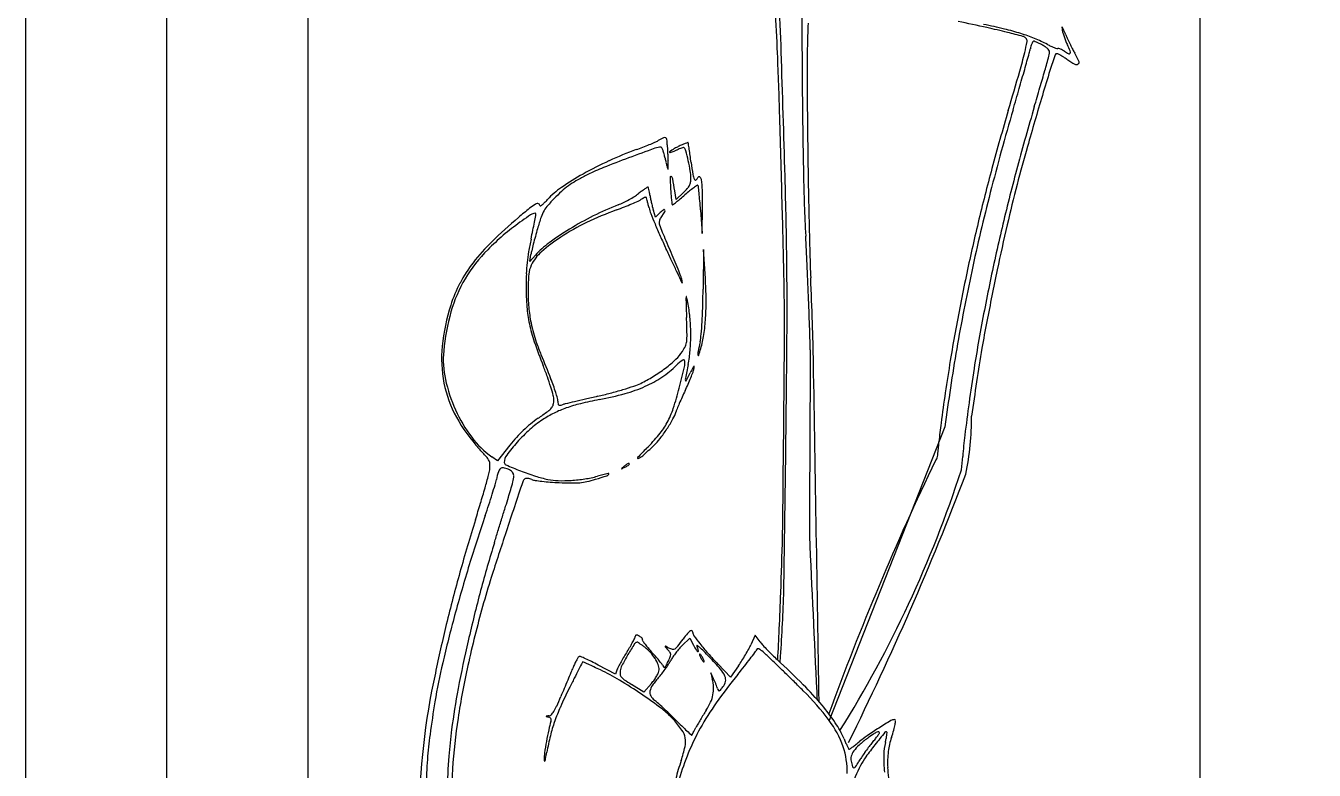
# Model space of a CAD drawing. Header units: millimetres. Extents: x 56222 to 3066687, y -650199 to -121287.
# Drawn here: x 140514.61 to 140523.73, y -185751.38 to -185746.11 of the extents above; entities that cross this region are included whole.
import ezdxf

# ---------------------------------------------------------------- set-up
doc = ezdxf.new("R2010")
doc.units = ezdxf.units.MM
doc.header["$MEASUREMENT"] = 0
doc.layers.add('$TD_AUDIT_GENERATED_(A0BDF17)', color=32, linetype='Continuous', lineweight=30)
doc.layers.add('FURNITURE', color=32, linetype='Continuous', lineweight=9)

msp = doc.modelspace()

# ---------------------------------------------------------------- linework, layer by layer
at = {"layer": '$TD_AUDIT_GENERATED_(A0BDF17)', "linetype": 'Continuous', "lineweight": 25, "ltscale": 2}
for p, q in [((140522.9246, -185738.3706), (140522.9246, -185769.2909)), ((140519.2139, -185747.3412), (140519.2046, -185747.279)), ((140519.2666, -185747.2914), (140519.2139, -185747.3412)), ((140519.3877, -185747.4151), (140519.3997, -185747.5826)), ((140519.3997, -185747.5826), (140519.4015, -185747.3927)), ((140519.069, -185747.4652), (140519.0539, -185747.4184)), ((140519.1027, -185747.4336), (140519.069, -185747.4652)), ((140518.178, -185747.7796), (140518.1861, -185747.7303)), ((140518.2176, -185747.7356), (140518.178, -185747.7796)), ((140519.408, -185747.6952), (140519.4056, -185747.9765)), ((140519.4216, -185747.8991), (140519.408, -185747.6952)), ((140521.1188, -185748.95), (140520.2982, -185751.0275)), ((140518.0373, -185749.0789), (140517.9483, -185749.1907)), ((140517.9483, -185749.1907), (140517.9098, -185749.1632)), ((140519.7736, -185750.4251), (140519.744, -185750.4919)), ((140519.8099, -185750.4721), (140519.7736, -185750.4251)), ((140519.2582, -185750.4971), (140519.3116, -185750.4452)), ((140519.3116, -185750.4452), (140519.3376, -185750.4958)), ((140519.9517, -185750.6171), (140519.9545, -185750.5757)), ((140518.7846, -185750.7008), (140518.6628, -185750.636)), ((140518.7982, -185750.665), (140518.7846, -185750.7008)), ((140519.4804, -185750.7337), (140519.4606, -185750.6915)), ((140519.4606, -185750.6915), (140519.4709, -185750.7337)), ((140519.5994, -185750.7227), (140519.5113, -185750.6297)), ((140519.6569, -185750.6407), (140519.5994, -185750.7227)), ((140518.9863, -185750.8272), (140518.8993, -185750.7734)), ((140519.0397, -185750.7664), (140518.9863, -185750.8272))]:
    msp.add_line(p, q, dxfattribs=at)
for centre, radius, start, end in [((140503.5904, -185746.8227), 16.3773, 1.83964, 3.19593), ((140609.3255, -185745.797), 89.2206, 180.046119, 180.459794), ((140498.0152, -185747.2196), 21.9367, 2.38835, 3.21294), ((140525.7992, -185746.3628), 5.6559, 177.27137, 179.09357), ((140516.3219, -185769.1511), 23.5837, 77.52514, 78.03278), ((140520.5155, -185750.4143), 4.4011, 76.5303, 78.51153), ((140520.0356, -185752.3647), 6.3914, 76.18412, 77.52505), ((140521.132, -185747.8401), 1.754, 72.59196, 76.53031), ((140521.9485, -185746.1227), 0.0016, 38.56157, 186.16168), ((140522.2036, -185746.0951), 0.2582, 186.16187, 190.81205), ((140521.9085, -185746.1546), 0.0528, 23.71311, 38.5617), ((140518.8566, -185747.4951), 3.386, 22.95968, 23.713), ((140519.5728, -185754.2469), 8.3296, 75.40832, 76.1841), ((140521.2841, -185747.3552), 1.2458, 67.82626, 72.5919), ((140521.6594, -185746.2315), 0.0471, 44.99988, 75.40833), ((140520.4276, -185745.9946), 1.2933, 346.29738, 349.82171), ((140521.6728, -185746.2181), 0.0282, 349.82165, 44.99992), ((140521.8904, -185746.299), 0.1679, 154.62257, 159.37102), ((140521.7494, -185746.2321), 0.0119, 121.71736, 154.62238), ((140521.7476, -185746.2291), 0.0083, 73.26968, 121.71736), ((140521.6822, -185746.4465), 0.2354, 68.96112, 73.26971), ((140521.3572, -185747.1759), 1.0522, 62.41698, 67.8263), ((140521.6768, -185746.4605), 0.2504, 63.91492, 68.96118), ((140522.1765, -185746.1003), 0.2306, 190.812, 196.62948), ((140522.4988, -185746.004), 0.567, 196.62944, 199.60017), ((140522.5222, -185745.9957), 0.5918, 199.60015, 202.54407), ((140523.1105, -185745.6929), 1.2338, 202.95968, 204.70236), ((140522.3043, -185746.0862), 0.3559, 202.54414, 206.85342), ((140523.5936, -185745.4707), 1.7656, 204.70239, 206.03461), ((140482.4843, -185747.8674), 37.4811, 1.70416, 2.38827), ((140188.4525, -185756.944), 331.6777, 1.687364, 1.839541), ((140531.3378, -185746.4504), 11.1953, 179.09354, 180.30522), ((140518.5662, -185745.5407), 3.2092, 343.8755, 346.29742), ((140481.381, -185734.9832), 41.894, 344.15798, 344.32024), ((140521.2748, -185746.1816), 0.4582, 344.32026, 348.39081), ((140521.9852, -185746.3276), 0.267, 164.43719, 168.3909), ((140521.9128, -185746.3074), 0.1918, 159.37105, 164.43724), ((140521.6077, -185746.6018), 0.4076, 60.41221, 63.91501), ((140521.6495, -185746.5281), 0.3229, 55.05381, 60.41228), ((140521.784, -185746.3356), 0.0881, 40.96475, 55.05388), ((140522.1248, -185745.7064), 0.6057, 242.41704, 245.03099), ((140521.8171, -185746.3069), 0.0443, 19.91143, 40.96481), ((140521.683, -185746.2771), 0.1794, 344.16164, 350.6909), ((140521.8319, -185746.3015), 0.0286, 350.69099, 19.91152), ((140527.5385, -185748.2488), 5.9608, 161.09418, 162.20915), ((140522.0368, -185745.8955), 0.3971, 245.031, 248.61742), ((140522.0429, -185745.8798), 0.414, 248.61744, 251.44359), ((140521.9111, -185746.3215), 0.0125, 76.58302, 161.09413), ((140521.9154, -185746.2597), 0.0132, 251.44355, 285.54083), ((140521.9045, -185746.3492), 0.041, 62.50686, 76.58298), ((140521.9222, -185746.2844), 0.0124, 73.50259, 105.54083), ((140521.6852, -185746.7705), 0.5159, 60.30129, 62.50688), ((140521.8909, -185746.3902), 0.1228, 67.56402, 73.50266), ((140521.8811, -185746.4138), 0.1483, 61.6034, 67.56402), ((140521.8585, -185746.4557), 0.1959, 56.76609, 61.60342), ((140522.1163, -185746.0622), 0.2745, 236.76604, 243.91653), ((140521.2939, -185746.5977), 0.7767, 23.43037, 26.85343), ((140521.9991, -185746.3017), 0.00793, 243.91647, 335.0116), ((140521.9885, -185746.2967), 0.0196, 335.01161, 23.43036), ((140523.4766, -185745.5279), 1.6353, 206.03467, 207.38225), ((140522.4875, -185746.0402), 0.5214, 207.38229, 210.54115), ((140521.5205, -185746.6107), 0.6014, 24.56692, 30.54105), ((140474.0534, -185732.7648), 49.6886, 344.0385, 344.16157), ((140521.6651, -185746.8058), 0.5566, 57.87683, 60.30127), ((140521.5965, -185746.915), 0.6855, 55.80302, 57.87685), ((140522.4044, -185745.7261), 0.7519, 235.80313, 240.90436), ((140522.0492, -185746.3644), 0.0215, 240.90437, 307.14102), ((140522.0518, -185746.3678), 0.0171, 307.14099, 24.5669), ((140470.3832, -185731.6111), 53.3653, 343.56355, 343.87547), ((140494.5837, -185738.7296), 28.17, 343.8722, 344.15799), ((140498.9574, -185739.8878), 23.786, 343.73841, 344.03841), ((140528.7435, -185748.6355), 7.2263, 162.20909, 163.67011), ((140577.8913, -185746.0492), 57.7854, 180.459786, 181.099893), ((140583.853, -185746.1706), 63.7112, 180.305219, 180.639826), ((140478.6755, -185734.1296), 44.7299, 343.67005, 343.87219), ((140482.7457, -185735.1589), 40.6733, 343.5376, 343.73837), ((140538.5399, -185751.6461), 17.5058, 163.5376, 164.97342), ((140621.5367, -185775.8227), 103.9203, 163.670115, 163.878442), ((140361.7853, -185751.4582), 158.2334, 1.469414, 1.704098), ((140539.0338, -185751.8138), 18.1656, 163.6701, 165.58648), ((140539.3208, -185751.9482), 18.5096, 163.56349, 164.88036), ((140518.1355, -185744.7925), 2.3357, 291.16724, 292.3748), ((140518.2317, -185745.0262), 2.0829, 292.37477, 293.55414), ((140518.9418, -185746.6552), 0.3059, 293.55409, 298.41457), ((140519.4421, -185747.5799), 0.7455, 115.05999, 118.41454), ((140519.1339, -185746.9208), 0.0179, 65.86257, 115.06011), ((140519.1356, -185746.9171), 0.0138, 6.27729, 65.86264), ((140518.7074, -185746.9642), 0.4446, 1.42416, 6.2773), ((140520.6087, -185746.9169), 1.4573, 181.42425, 182.38773), ((140519.523, -185747.5396), 0.6441, 114.45169, 117.05051), ((140519.385, -185747.2361), 0.3107, 109.96831, 114.45171), ((140519.3859, -185747.2387), 0.3134, 106.53564, 109.96831), ((140519.2975, -185746.9411), 0.003, 13.53678, 106.53544), ((140519.2242, -185746.9587), 0.0784, 8.38349, 13.53695), ((140495.2437, -185750.4928), 24.3179, 8.29347, 8.38354), ((140572.5208, -185746.2972), 52.3783, 180.63978, 180.95445), ((140522.0339, -185755.5359), 9.0568, 110.39382, 111.60321), ((140519.8273, -185749.4497), 2.6193, 109.97106, 114.54563), ((140526.0483, -185766.3339), 20.5769, 109.84147, 110.3938), ((140518.1249, -185744.7652), 2.365, 289.97097, 291.1673), ((140519.1091, -185747.1031), 0.1324, 89.99992, 109.84146), ((140519.1091, -185746.9763), 0.00564, 23.16711, 89.99982), ((140518.8165, -185747.1015), 0.3239, 19.49963, 23.16716), ((140518.8247, -185747.0986), 0.3152, 14.74547, 19.49965), ((140518.5701, -185747.1657), 0.5785, 11.72782, 14.74553), ((140520.4984, -185746.7653), 1.391, 191.72787, 192.97874), ((140522.5501, -185746.8359), 3.4004, 182.38774, 182.89928), ((140522.6435, -185746.8312), 3.4939, 182.8992, 183.40821), ((140521.0962, -185746.9234), 1.9439, 183.40814, 184.19767), ((140519.1698, -185747.0051), 0.00252, 126.31118, 224.99981), ((140519.1715, -185747.0034), 0.00492, 224.99988, 283.32444), ((140519.3883, -185747.3025), 0.3716, 123.4139, 126.31131), ((140519.1324, -185746.8385), 0.1744, 283.32434, 287.77246), ((140519.3724, -185747.2784), 0.3427, 119.36868, 123.4138), ((140519.1288, -185746.8274), 0.186, 287.77246, 293.03564), ((140519.075, -185746.7009), 0.3235, 293.03559, 296.51294), ((140519.5581, -185747.6084), 0.7214, 117.05052, 119.36862), ((140519.3452, -185747.2425), 0.2817, 112.51297, 116.51295), ((140519.3008, -185747.1353), 0.1657, 106.55948, 112.51301), ((140519.294, -185747.1126), 0.142, 101.08929, 106.55954), ((140519.2678, -185746.9788), 0.00572, 44.99989, 101.08921), ((140519.2392, -185747.0075), 0.0463, 14.46353, 44.99986), ((140517.1546, -185747.5452), 2.1991, 12.56242, 14.46345), ((140508.2021, -185748.6039), 11.2227, 8.06617, 8.29352), ((140500.2043, -185749.7374), 19.3003, 7.91478, 8.06627), ((140531.0093, -185749.6564), 9.6871, 163.87854, 165.52588), ((140519.76, -185749.3024), 2.4574, 114.5457, 119.34455), ((140519.2758, -185748.5709), 1.5656, 111.60331, 116.03516), ((140519.8462, -185746.9157), 0.7217, 192.97873, 195.02276), ((140520.7838, -185746.664), 1.6925, 195.02272, 195.76092), ((140519.1572, -185747.1231), 0.00234, 195.76093, 269.99987), ((140519.1572, -185747.1237), 0.00176, 269.99979, 358.3339), ((140518.3772, -185747.1229), 0.7824, 2.51594, 4.19765), ((140518.7667, -185747.1058), 0.3926, 359.69868, 2.51588), ((140518.4935, -185747.1044), 0.6658, 358.3341, 359.69864), ((140517.9253, -185747.3735), 1.4094, 9.5958, 12.56241), ((140519.0224, -185747.188), 0.2968, 0.17506, 9.59582), ((140522.3414, -185746.6598), 3.0497, 187.91487, 189.50446), ((140534.9749, -185750.774), 14.0078, 164.88034, 166.50315), ((140535.9578, -185750.9529), 14.8323, 164.97342, 166.59922), ((140519.5593, -185748.9454), 2.0477, 119.34458, 124.42221), ((140518.8414, -185747.7745), 0.6581, 119.29204, 124.94255), ((140519.1921, -185748.3995), 1.3748, 116.03517, 119.2921), ((140519.1772, -185747.182), 0.00537, 55.72633, 181.7287), ((140521.6401, -185747.1077), 2.4694, 181.72867, 183.51443), ((140519.1659, -185747.1986), 0.0254, 9.83753, 55.72632), ((140515.5897, -185747.8187), 3.655, 8.49127, 9.83748), ((140519.2376, -185747.2047), 0.0802, 333.25905, 350.83699), ((140519.1321, -185747.1877), 0.187, 350.83692, 0.17509), ((140519.4779, -185747.1392), 0.1463, 189.50449, 203.95502), ((140519.3511, -185747.1956), 0.00751, 203.955, 305.5221), ((140519.335, -185747.173), 0.0352, 305.52207, 339.00629), ((140519.3765, -185747.1889), 0.00927, 57.07877, 159.00622), ((140519.3668, -185747.2039), 0.0271, 9.24236, 57.07885), ((140518.8492, -185747.2882), 0.5516, 1.50541, 9.24244), ((140486.0142, -185748.1783), 33.9869, 0.64457, 1.68735), ((140533.3133, -185746.9051), 13.1992, 181.09979, 183.01571), ((140577.5296, -185746.2138), 57.3878, 180.954434, 181.248247), ((140518.7241, -185747.7266), 0.5703, 124.42223, 137.56977), ((140519.4967, -185748.4529), 1.6013, 135.04294, 137.94241), ((140519.0537, -185748.0105), 0.9752, 130.89673, 135.04289), ((140518.809, -185747.7281), 0.6016, 124.94253, 130.89674), ((140518.4594, -185746.5778), 0.8724, 298.92433, 301.83572), ((140518.7241, -185747.0041), 0.3707, 301.83573, 307.355), ((140520.1482, -185748.8698), 1.9765, 126.49165, 127.35498), ((140519.6325, -185748.1727), 1.1093, 125.16121, 126.49161), ((140519.044, -185747.4488), 0.1327, 109.82957, 114.15535), ((140520.4471, -185749.3292), 2.5239, 124.66044, 125.16121), ((140518.9999, -185747.3265), 0.00269, 38.84782, 109.82941), ((140518.9936, -185747.3315), 0.0108, 15.99072, 38.84807), ((140519.0152, -185747.2582), 0.00613, 89.99976, 124.66035), ((140519.0152, -185747.2545), 0.00241, 14.97034, 89.99967), ((140518.4032, -185747.4181), 0.6359, 13.50377, 14.97052), ((140518.645, -185747.36), 0.3873, 10.58315, 13.5037), ((140518.2957, -185747.4253), 0.7426, 8.78885, 10.58308), ((140519.6542, -185747.2153), 0.632, 188.78886, 191.21055), ((140522.1527, -185747.0762), 2.983, 183.51439, 184.35228), ((140520.8383, -185747.1763), 1.6648, 184.3523, 185.649), ((140518.0814, -185745.928), 1.8262, 309.54281, 310.90277), ((140518.9618, -185746.9683), 0.4442, 313.32325, 318.40386), ((140520.1979, -185748.3711), 1.4062, 129.13489, 130.90277), ((140519.2157, -185747.1936), 0.1048, 318.40387, 333.25908), ((140519.7666, -185747.8411), 0.7229, 126.22632, 129.13496), ((140520.0469, -185748.2237), 1.1971, 124.78053, 126.22643), ((140519.3663, -185747.2438), 0.00404, 44.9998, 124.7805), ((140519.362, -185747.2481), 0.0101, 6.48547, 44.9999), ((140512.3953, -185748.04), 7.0217, 6.09254, 6.48536), ((140516.7679, -185747.5733), 2.6242, 4.87357, 6.09258), ((140516.0649, -185747.3613), 3.3367, 359.46122, 1.50548), ((140535.3629, -185750.8704), 14.3755, 165.58645, 167.87042), ((140533.353, -185750.2613), 12.1077, 165.52598, 166.91963), ((140520.804, -185750.6549), 4.1807, 128.92819, 130.33765), ((140518.3707, -185747.6423), 0.3082, 119.44226, 128.92823), ((140518.2348, -185747.4015), 0.0317, 80.04206, 119.44232), ((140518.2382, -185747.3822), 0.012, 359.99987, 80.04212), ((140518.253, -185747.3822), 0.00273, 179.99981, 295.1453), ((140518.2268, -185747.3264), 0.0644, 295.14528, 307.30257), ((140518.1541, -185747.231), 0.1843, 307.30262, 314.31069), ((140518.4813, -185747.5368), 0.2337, 137.94249, 149.94597), ((140517.9237, -185746.995), 0.5141, 314.31074, 317.56974), ((140519.6441, -185749.7134), 2.4519, 110.33977, 115.72274), ((140519.6587, -185749.5265), 2.3116, 111.68335, 116.48289), ((140517.7575, -185744.6241), 2.9758, 290.33971, 291.49959), ((140518.6115, -185746.8926), 0.5228, 291.68334, 296.03408), ((140518.4447, -185746.5513), 0.9027, 296.03409, 298.92439), ((140517.9764, -185745.18), 2.3783, 291.49955, 292.87166), ((140518.0151, -185745.2717), 2.2788, 292.87167, 294.07922), ((140518.8813, -185747.21), 0.1559, 294.07928, 302.64582), ((140519.1076, -185747.5632), 0.2636, 119.38182, 122.64586), ((140519.0472, -185747.4559), 0.1406, 114.15536, 119.38166), ((140516.6923, -185747.991), 2.4046, 15.49189, 15.99059), ((140517.7987, -185747.6844), 1.2566, 14.37114, 15.49184), ((140516.9343, -185747.9058), 2.1489, 13.62127, 14.37115), ((140519.3263, -185747.3262), 0.3124, 193.62131, 201.29745), ((140520.0634, -185747.1342), 1.0492, 191.21051, 192.86725), ((140520.0191, -185747.1443), 1.0038, 192.86726, 194.53752), ((140519.4304, -185747.2969), 0.3956, 194.53756, 197.88569), ((140519.3183, -185747.663), 0.3148, 127.55248, 133.21169), ((140519.1299, -185747.418), 0.00576, 29.35658, 127.55249), ((140519.125, -185747.4208), 0.0114, 327.34013, 29.35662), ((140523.1102, -185746.9515), 3.9478, 185.64898, 186.11812), ((140519.1933, -185747.3714), 0.00841, 186.11821, 221.5923), ((140519.1892, -185747.375), 0.00293, 221.59226, 306.40094), ((140518.0104, -185745.7763), 1.9892, 306.40094, 307.28352), ((140518.654, -185746.6217), 0.9267, 307.28359, 309.5428), ((140514.6233, -185747.7562), 4.7766, 4.09502, 4.87356), ((140400.4692, -185750.4659), 119.5369, 1.207898, 1.469396), ((140519.1661, -185748.9794), 1.8168, 125.60478, 135.053), ((140520.5239, -185750.325), 3.748, 130.33769, 134.23595), ((140520.2969, -185750.5586), 3.7591, 124.47854, 125.60474), ((140518.3162, -185747.6743), 0.2602, 116.55587, 124.47855), ((140518.2136, -185747.4692), 0.0308, 86.84373, 116.55589), ((140510.3946, -185745.9385), 7.9718, 348.2843, 348.69316), ((140498.9584, -185743.6519), 19.6344, 348.69322, 348.83646), ((140518.215, -185747.4454), 0.00706, 359.60728, 86.84373), ((140518.1798, -185747.4452), 0.0422, 348.83649, 359.60726), ((140520.1334, -185748.0956), 1.9781, 161.41724, 163.91364), ((140518.4951, -185747.5447), 0.2496, 149.94603, 161.41714), ((140519.2927, -185748.984), 1.6423, 115.7228, 122.99142), ((140519.6491, -185749.5072), 2.29, 116.48297, 121.31642), ((140522.2772, -185746.1759), 3.4795, 201.29747, 202.60838), ((140519.1322, -185747.5045), 0.0379, 164.13511, 179.9999), ((140519.1362, -185747.5045), 0.0419, 179.9999, 200.78851), ((140519.2083, -185747.5262), 0.117, 157.28305, 164.13519), ((140519.222, -185747.5319), 0.1319, 150.66618, 157.28315), ((140519.1999, -185747.5194), 0.1065, 142.89735, 150.6662), ((140518.7605, -185747.1871), 0.4444, 322.89746, 327.34007), ((140571.3507, -185746.3484), 51.2074, 181.24827, 181.54071), ((140534.4657, -185750.6518), 13.4841, 166.50311, 168.15939), ((140504.5021, -185744.7166), 13.9897, 348.01597, 348.28435), ((140521.8583, -185748.593), 3.7733, 163.91364, 164.77743), ((140519.4689, -185749.211), 1.9433, 121.31644, 126.43142), ((140522.5425, -185746.0654), 3.7669, 202.6083, 204.03312), ((140522.6348, -185746.1763), 3.7842, 200.78852, 201.62434), ((140523.1462, -185745.7962), 4.4279, 204.0331, 205.2952), ((140521.5364, -185746.6118), 2.6026, 201.62425, 203.06992), ((140492.5689, -185749.0516), 27.6017, 2.6036, 3.01567), ((140535.4945, -185750.8425), 14.3561, 166.59928, 168.2528), ((140536.1305, -185750.9067), 14.9592, 166.91966, 168.16641), ((140518.8977, -185748.6548), 1.4168, 134.23597, 142.29462), ((140520.2564, -185748.0607), 2.1157, 168.01603, 170.44573), ((140521.2777, -185748.4408), 3.173, 165.68661, 166.5575), ((140521.6178, -185748.5275), 3.524, 164.77746, 165.68662), ((140518.7025, -185748.1726), 0.6527, 126.43144, 137.96999), ((140519.0554, -185748.6185), 1.2065, 122.99149, 131.19801), ((140523.0006, -185745.9881), 4.1941, 203.0699, 204.08105), ((140472.2108, -185769.868), 51.9092, 25.19142, 25.29524), ((140518.622, -185748.4363), 1.0481, 135.05305, 149.31775), ((140519.4179, -185747.9195), 1.2654, 170.4457, 174.01631), ((140518.5711, -185747.7938), 0.3902, 166.55744, 170.63372), ((140518.4545, -185747.9321), 0.2942, 131.19801, 154.6141), ((140515.2064, -185749.4716), 4.3432, 23.088, 24.08104), ((140490.7045, -185761.169), 31.4717, 25.04046, 25.1915), ((140516.2866, -185749.0111), 3.1689, 21.83019, 23.08793), ((140529.8621, -185747.4643), 9.7038, 181.54074, 182.5434), ((140518.5698, -185748.4014), 1.0024, 142.29462, 152.11369), ((140520.2834, -185747.9562), 2.1316, 177.58299, 179.99987), ((140519.4203, -185747.9198), 1.2678, 174.01627, 177.58299), ((140519.4592, -185747.9865), 1.2933, 174.8461, 179.75537), ((140518.3603, -185747.8874), 0.1899, 154.61406, 174.84611), ((140469.7691, -185770.9494), 54.579, 24.96646, 25.04049), ((140516.1434, -185749.0685), 3.3232, 20.82592, 21.83019), ((140491.7833, -185748.1134), 28.2174, 359.44576, 0.6446), ((140475.3486, -185749.8347), 44.8398, 2.31709, 2.60357), ((140534.557, -185750.6972), 13.5511, 167.87037, 170.22583), ((140546.6192, -185753.1043), 25.6756, 168.16635, 168.99828), ((140518.5343, -185748.3826), 0.9623, 152.1137, 162.23815), ((140518.5753, -185748.4086), 0.9937, 149.31778, 164.02897), ((140519.9958, -185747.9562), 1.8441, 179.99993, 184.50486), ((140518.9222, -185748.0639), 0.3593, 22.34696, 24.96641), ((140519.1201, -185747.9362), 0.1384, 10.75118, 20.82599), ((140519.2693, -185747.9212), 0.016, 202.34711, 220.01664), ((140518.8931, -185747.9793), 0.3694, 8.60697, 10.75114), ((140519.2577, -185747.9309), 0.000832, 220.01635, 355.08896), ((140519.2288, -185747.9285), 0.0299, 355.08914, 8.60693), ((140516.7906, -185748.0743), 2.6368, 0.60663, 3.80857), ((140505.2571, -185748.2564), 14.7257, 359.98545, 1.20791), ((140490.2317, -185749.2247), 29.9657, 1.93288, 2.54342), ((140536.5571, -185751.0903), 15.621, 168.15936, 169.64261), ((140536.1374, -185750.9762), 15.0127, 168.25288, 169.85186), ((140519.5296, -185747.9868), 1.3637, 179.75537, 184.89876), ((140519.4451, -185748.0478), 0.1607, 173.39711, 181.87233), ((140563.4221, -185746.6101), 44.1613, 181.87237, 182.03303), ((140519.2871, -185748.0295), 0.00171, 12.27492, 173.39709), ((140517.12, -185748.501), 2.2195, 10.88024, 12.2748), ((140513.1167, -185747.9222), 6.2891, 358.37889, 359.50508), ((140517.6687, -185748.065), 1.7587, 356.26936, 0.60659), ((140477.5267, -185749.7465), 42.6599, 2.02807, 2.31707), ((140518.9597, -185748.5188), 1.4089, 162.23813, 174.2631), ((140519.0571, -185748.5465), 1.4948, 164.029, 174.86197), ((140519.0568, -185748.0302), 0.9022, 184.50494, 192.1955), ((140519.1122, -185748.0226), 0.9448, 184.89876, 191.67052), ((140518.3101, -185748.2722), 1.0076, 4.90359, 10.88025), ((140515.8245, -185747.9988), 3.5802, 356.66157, 358.37881), ((140519.2657, -185747.985), 1.1159, 192.1955, 198.94299), ((140519.3844, -185747.9664), 1.2227, 191.67053, 195.12612), ((140510.9526, -185748.4727), 8.3413, 1.21623, 2.03303), ((140518.0065, -185748.2983), 1.3123, 0.00105, 4.90367), ((140516.759, -185748.0533), 2.6442, 354.77468, 356.6615), ((140518.0343, -185748.0888), 1.3923, 351.40984, 356.2694), ((140504.0389, -185748.8077), 16.1312, 1.43078, 2.02803), ((140501.8816, -185748.8316), 18.3091, 1.04982, 1.93286), ((140528.6165, -185749.6044), 7.3359, 168.9982, 170.49864), ((140519.0901, -185748.0459), 0.9179, 195.12614, 199.41044), ((140518.9441, -185748.303), 0.348, 353.03309, 1.21626), ((140518.0349, -185748.2983), 1.2839, 355.05222, 0.00112), ((140518.917, -185748.2507), 0.4772, 348.072, 354.77461), ((140518.6429, -185748.1808), 0.7768, 343.8876, 351.4099), ((140232.9755, -185746.1933), 287.0147, 359.294932, 359.587398), ((140530.6447, -185750.0097), 9.6106, 169.64265, 170.83691), ((140518.4433, -185748.467), 0.8899, 174.2631, 191.22872), ((140518.237, -185748.4727), 0.6715, 174.86195, 192.15667), ((140521.8949, -185747.0827), 3.8956, 198.94293, 201.6034), ((140520.3233, -185747.6114), 2.2254, 199.41042, 201.82638), ((140519.0095, -185748.2521), 0.2994, 312.81597, 326.50459), ((140519.0413, -185748.2732), 0.2613, 326.50458, 336.00702), ((140519.1706, -185748.3307), 0.1198, 336.00709, 353.03311), ((140518.4368, -185748.3331), 0.8805, 348.48679, 355.05224), ((140519.4542, -185748.4326), 0.0853, 169.36691, 186.47156), ((140522.3675, -185748.9796), 3.0495, 168.07197, 169.36684), ((140518.4694, -185748.1306), 0.9574, 340.97163, 343.8876), ((140276.2245, -185746.1642), 243.7851, 359.072735, 359.477739), ((141750.788, -185755.008), 1230.6407, 179.6925749, 179.7539761), ((140534.8051, -185750.7399), 13.8029, 170.22584, 172.54899), ((140529.9269, -185749.8645), 8.7035, 169.85186, 171.23359), ((140538.9945, -185751.3413), 17.8582, 170.49863, 171.27052), ((140543.0054, -185738.5271), 26.659, 201.82635, 202.21825), ((140518.5269, -185747.7312), 1.0095, 307.27912, 312.81602), ((140519.4817, -185748.7852), 0.3785, 125.62202, 134.29842), ((140519.2667, -185748.4852), 0.00937, 6.81895, 125.62207), ((140519.1607, -185748.4978), 0.1161, 346.57237, 6.81897), ((140535.9946, -185751.9094), 17.0378, 168.48681, 168.82234), ((140519.372, -185748.4419), 0.00259, 186.47155, 340.97153), ((130118.5593, -185923.5273), 10403.1009, 0.95082007, 0.96404146), ((140538.1932, -185751.2273), 17.2567, 170.83696, 171.60747), ((140515.8651, -185749.4705), 2.5898, 19.75031, 21.60344), ((140516.5978, -185749.2074), 1.8113, 17.32775, 19.75035), ((140518.5954, -185747.8616), 0.8631, 295.281, 301.86912), ((140518.6804, -185747.951), 0.779, 293.93882, 303.86426), ((140518.4585, -185747.6413), 1.1225, 301.8691, 307.27911), ((140518.7084, -185747.9927), 0.7288, 303.86426, 314.2984), ((140507.6872, -185745.7586), 11.9121, 345.826, 346.57245), ((140516.5894, -185747.2053), 3.0465, 332.2644, 333.44422), ((140517.9107, -185748.0315), 1.5196, 336.07532, 337.94702), ((140521.2301, -185749.5248), 2.1416, 152.40184, 153.44416), ((140518.0531, -185748.0892), 1.3659, 337.94706, 339.73351), ((140519.376, -185748.5555), 0.0493, 136.66819, 152.40183), ((140519.1862, -185748.5076), 0.1581, 339.73348, 348.4664), ((140519.3414, -185748.5229), 0.00181, 356.36036, 136.66833), ((140519.2248, -185748.5155), 0.1186, 348.46648, 356.36009), ((140537.1833, -185750.9836), 16.0457, 171.2335, 172.1076), ((140518.3916, -185748.4772), 0.8373, 191.2287, 208.79935), ((140518.6141, -185748.3915), 1.0572, 192.15662, 204.46657), ((140516.9341, -185749.1763), 1.5033, 20.15905, 22.21821), ((140516.7695, -185749.1538), 1.6314, 15.10571, 17.3278), ((140517.2375, -185749.0649), 1.1802, 17.6901, 20.159), ((140517.9964, -185745.8846), 2.9252, 284.89031, 286.71984), ((140518.0918, -185746.2023), 2.5935, 286.71989, 288.53223), ((140518.576, -185747.7159), 1.0363, 285.48123, 293.93883), ((140518.7768, -185748.2456), 0.4385, 288.5322, 295.28107), ((140517.2199, -185748.1662), 2.08, 341.70824, 345.82599), ((140521.9449, -185749.9752), 2.9584, 154.33613, 155.31336), ((140517.7678, -185747.9681), 1.6759, 334.3361, 336.07534), ((140519.3154, -185748.6136), 0.0361, 168.82233, 194.29105), ((140519.2833, -185748.6218), 0.00296, 194.29106, 332.26445), ((140539.3962, -185751.403), 18.2646, 171.27055, 172.04037), ((140518.2296, -185748.7597), 0.1191, 0.04838, 15.10578), ((140518.2222, -185748.7597), 0.1265, 345.37808, 0.04842), ((140517.3006, -185749.0448), 1.114, 15.49412, 17.69009), ((140518.3, -185748.7677), 0.0768, 359.99991, 15.49402), ((140518.5258, -185748.7677), 0.149, 179.99984, 187.20619), ((140524.1583, -185772.4972), 24.3916, 103.42588, 103.58287), ((140518.7811, -185749.7866), 1.0298, 103.66687, 109.55787), ((140522.9854, -185767.5836), 19.3399, 103.19002, 103.42585), ((140519.1854, -185751.4494), 2.741, 100.83022, 103.66691), ((140525.1954, -185777.0135), 29.0253, 103.01602, 103.18997), ((140518.0202, -185745.9741), 2.8326, 283.01601, 284.89023), ((140518.2371, -185746.4922), 2.306, 280.8303, 285.48116), ((140521.3684, -185749.7139), 2.3254, 156.42247, 157.43476), ((140521.5277, -185749.7834), 2.4992, 155.31339, 156.4224), ((140538.0787, -185751.2104), 17.141, 171.60745, 172.33029), ((140536.7721, -185750.9266), 15.6306, 172.10755, 172.95209), ((140518.608, -185748.3943), 1.0505, 204.46655, 216.81078), ((140516.4209, -185746.2967), 3.1655, 305.01953, 306.52638), ((140518.7263, -185749.6036), 0.8396, 116.5715, 123.08519), ((140518.2057, -185748.7064), 0.1669, 306.52634, 319.35429), ((140518.2877, -185748.7768), 0.0588, 319.35425, 345.3781), ((140518.691, -185749.5331), 0.7608, 109.55792, 116.57149), ((140518.3907, -185748.7848), 0.0128, 187.20612, 230.77239), ((140518.3899, -185748.7858), 0.0115, 230.77254, 277.70788), ((140518.3756, -185748.6804), 0.1178, 277.70788, 286.20965), ((140518.5434, -185749.2578), 0.4835, 103.58293, 106.20971), ((140518.6103, -185748.6258), 0.6156, 331.51263, 341.70822), ((140518.961, -185748.767), 0.2637, 331.13865, 343.54252), ((140519.4058, -185748.8984), 0.2001, 157.43479, 163.54245), ((140519.2588, -185748.8787), 2.0487, 348.56637, 0.13514), ((140518.65, -185748.3352), 1.1321, 208.79929, 222.81422), ((140518.9913, -185749.8698), 1.2133, 132.03129, 138.08421), ((140518.7749, -185749.654), 0.9349, 129.26976, 133.4654), ((140518.6611, -185749.5035), 0.7202, 123.08512, 132.03132), ((140518.7648, -185749.6417), 0.9189, 125.01956, 129.26973), ((140518.6784, -185748.6627), 0.5382, 320.42841, 331.51268), ((140518.2352, -185748.3662), 1.0928, 322.38044, 326.80129), ((140518.2423, -185748.3708), 1.0844, 326.80125, 331.13871), ((140523.7771, -185749.2844), 2.7103, 172.33025, 175.15502), ((140518.2854, -185748.6357), 0.6476, 216.81078, 234.54661), ((140519.0526, -185749.9249), 1.2958, 138.08427, 143.23177), ((140518.8536, -185749.7283), 1.0432, 137.60537, 141.49446), ((140518.792, -185749.6721), 0.9597, 133.46539, 137.60537), ((140518.0797, -185748.168), 1.3148, 314.74087, 320.42849), ((140518.7703, -185748.7786), 0.4173, 313.30933, 322.38047), ((140516.2163, -185748.6436), 4.8776, 354.13542, 355.15505), ((140524.4482, -185749.4029), 3.2129, 172.95215, 175.68182), ((140515.9257, -185750.8591), 2.5816, 41.11735, 42.81419), ((140518.0854, -185749.2022), 0.0884, 143.23187, 179.80636), ((140520.7974, -185750.9103), 2.546, 134.74096, 136.7898), ((140516.1084, -185745.9548), 4.2979, 311.88843, 313.30935), ((140520.8787, -185749.1224), 0.1907, 343.44876, 354.13538), ((140517.769, -185749.2502), 0.135, 26.58647, 41.11735), ((140517.8347, -185749.2173), 0.0614, 1.46484, 26.58649), ((140517.6652, -185749.2216), 0.231, 352.08523, 1.46481), ((140517.9865, -185749.2648), 0.0254, 80.02976, 130.33972), ((140517.962, -185749.4045), 0.1673, 67.49984, 80.02984), ((140518.0158, -185749.2019), 0.0187, 179.80645, 247.40934), ((140519.7835, -185744.9533), 4.6205, 247.40937, 248.79156), ((140522.8555, -185754.2324), 6.4107, 128.70037, 128.91626), ((140515.995, -185743.341), 6.5505, 295.64225, 295.8547), ((140519.3073, -185749.8035), 0.7358, 126.83813, 128.70043), ((140518.7561, -185749.0387), 0.2191, 295.85466, 299.43558), ((140518.7986, -185749.114), 0.1326, 299.4356, 304.6516), ((140518.8946, -185749.2527), 0.0475, 113.079, 126.83819), ((140518.804, -185749.1219), 0.123, 304.65147, 309.14495), ((140518.878, -185749.2136), 0.00508, 55.00158, 113.079), ((140518.8778, -185749.214), 0.00547, 359.99995, 55.00158), ((140518.879, -185749.214), 0.0043, 309.14517, 359.99997), ((140518.9447, -185749.17), 0.00413, 136.78986, 291.03545), ((140518.9092, -185749.0776), 0.1031, 291.03547, 311.8884), ((140539.0163, -185757.8064), 19.9253, 154.36983, 159.96739), ((140521.0456, -185749.172), 0.0166, 291.08591, 343.44867), ((140519.2905, -185749.0152), 1.9593, 352.96487, 355.73282), ((140510.0841, -185747.1696), 8.0855, 344.11795, 344.78991), ((140517.5965, -185749.212), 0.3004, 344.78993, 352.08511), ((140517.3923, -185749.2037), 0.5619, 343.77816, 347.89545), ((140518.6192, -185749.4668), 0.6929, 163.29136, 167.89549), ((140518.0004, -185749.2811), 0.0468, 130.33967, 163.29139), ((140517.9948, -185749.3252), 0.0815, 43.1384, 67.49984), ((140518.0264, -185749.2956), 0.0381, 0.20997, 43.13831), ((140517.9009, -185749.2961), 0.1637, 344.33857, 0.20998), ((140518.8242, -185747.4255), 1.9686, 248.79154, 252.07483), ((140518.1678, -185749.3518), 0.0419, 125.60764, 161.57624), ((140518.1517, -185749.3292), 0.0142, 93.32778, 125.60757), ((140518.1554, -185749.3926), 0.0777, 84.15522, 93.32773), ((140518.153, -185749.4155), 0.1007, 75.69795, 84.15509), ((140518.1474, -185749.4375), 0.1234, 68.4355, 75.69794), ((140518.2297, -185749.2292), 0.1006, 248.43552, 261.78613), ((140518.4427, -185747.7537), 1.5914, 261.78621, 263.56693), ((140518.4744, -185748.507), 0.832, 252.07483, 258.32357), ((140518.393, -185748.9008), 0.4299, 258.32361, 268.25545), ((140518.4096, -185748.3537), 0.9772, 268.25543, 273.63108), ((140518.4039, -185748.263), 1.0681, 273.63106, 278.84155), ((140518.4387, -185748.4871), 0.8413, 278.84155, 285.07287), ((140518.3906, -185748.4869), 0.8717, 282.7618, 286.89558), ((140517.1625, -185744.4437), 5.0973, 286.8955, 287.83537), ((140519.7141, -185753.2228), 4.0632, 103.96591, 105.07285), ((140518.7158, -185749.2716), 0.0257, 287.83527, 327.675), ((140518.7344, -185749.2833), 0.00369, 327.67488, 103.9658), ((140518.8292, -185749.2453), 0.00115, 128.91645, 213.60419), ((140518.8292, -185749.2453), 0.00121, 213.60383, 295.6421), ((140513.2676, -185746.6653), 8.3779, 328.0378, 341.99263), ((140500.8291, -185741.4783), 21.8779, 333.66594, 339.09508), ((140510.6487, -185747.3302), 7.4984, 343.25299, 344.11792), ((140513.8563, -185748.1749), 4.2445, 342.85079, 343.77806), ((140744.1886, -185824.6432), 238.2733, 161.576184, 161.666024), ((140513.7909, -185748.1438), 4.4321, 342.88283, 344.33858), ((140518.4497, -185747.6921), 1.6533, 263.56693, 265.60821), ((140518.4859, -185747.2207), 2.1261, 265.60821, 267.29863), ((140518.5181, -185746.538), 2.8096, 267.29872, 269.10969), ((140518.4829, -185748.8003), 0.547, 269.10979, 275.19821), ((140518.4973, -185748.9582), 0.3885, 275.1983, 282.76181), ((140507.8552, -185746.4896), 10.4157, 342.57682, 343.25291), ((140513.1794, -185747.9622), 4.9541, 340.96255, 341.89051), ((140513.3892, -185748.0308), 4.7333, 341.89052, 342.85079), ((139927.2125, -185567.3524), 618.2397, 342.8556401, 342.8638907), ((140325.6071, -185690.1893), 201.3379, 342.863848, 342.88287), ((140527.6506, -185752.9556), 10.3544, 160.96252, 162.98524), ((139871.44, -185550.147), 676.6058, 342.8476003, 342.8556217), ((140529.2906, -185753.2166), 12.0504, 162.57677, 164.415), ((140547.9991, -185759.6307), 31.5925, 161.66592, 162.28036), ((140079.8508, -185614.4708), 458.4943, 342.836774, 342.847545), ((140526.5405, -185752.4302), 9.0145, 162.83679, 165.07882), ((140479.0914, -185748.6321), 40.8917, 357.90971, 358.46823), ((141134.8409, -185721.4863), 615.3305, 182.6302188, 182.7330696), ((140528.5953, -185753.2447), 11.3423, 162.98519, 164.87431), ((140528.6723, -185753.0441), 11.4085, 164.41504, 166.33027), ((140523.1239, -185751.6826), 5.4784, 162.28032, 164.5267), ((140527.8768, -185752.7863), 10.3974, 165.07882, 167.09329), ((140490.3839, -185749.0443), 29.5916, 357.41311, 357.90975), ((140506.5951, -185749.6783), 13.3894, 356.15683, 358.1548), ((140526.1492, -185752.5201), 8.6175, 164.52669, 167.38812), ((140527.37, -185752.9135), 10.0731, 164.87427, 166.84634), ((140527.3281, -185752.7172), 10.0252, 166.33036, 168.35674), ((140518.939, -185750.4328), 0.0135, 150.08029, 179.99998), ((140518.932, -185750.4288), 0.0055, 91.67278, 150.08019), ((140518.9324, -185750.443), 0.0197, 66.43583, 91.67295), ((140518.86, -185750.609), 0.2008, 61.84493, 66.43577), ((140519.9138, -185750.9178), 0.7988, 140.78922, 144.31607), ((140519.3731, -185750.4766), 0.1009, 124.59997, 140.78929), ((140519.3216, -185750.4021), 0.0104, 56.48956, 124.60006), ((140519.32, -185750.4046), 0.0134, 359.99984, 56.48959), ((140519.3736, -185750.4046), 0.0402, 179.99988, 215.80614), ((140520.6464, -185749.4865), 1.6096, 215.80613, 218.31627), ((140497.5334, -185749.3673), 22.4348, 356.84774, 357.41314), ((140527.017, -185752.5893), 9.5154, 167.09326, 169.179), ((140517.7228, -185749.8156), 1.3552, 327.72509, 329.4916), ((140521.956, -185752.3855), 3.5812, 147.94002, 149.39623), ((140518.1291, -185750.0551), 0.8836, 329.49157, 331.9254), ((140517.9943, -185749.9832), 1.0364, 331.92545, 333.64887), ((140518.9403, -185750.4968), 0.0228, 95.36966, 147.94002), ((140518.902, -185750.4328), 0.0234, 333.64896, 359.99989), ((140518.9387, -185750.4799), 0.00593, 57.13843, 95.36967), ((140518.4277, -185751.271), 0.9477, 56.0938, 57.13841), ((140518.908, -185750.5193), 0.0991, 54.58839, 61.84488), ((140518.6372, -185750.9593), 0.5721, 54.03549, 56.09373), ((140518.939, -185750.4757), 0.0456, 41.62302, 54.58827), ((140518.9576, -185750.4592), 0.0207, 21.80745, 41.62306), ((140518.3945, -185751.2938), 0.9854, 52.66571, 54.03552), ((140518.9794, -185750.4592), 0.00482, 134.99988, 213.26867), ((140519.4079, -185750.1781), 0.5173, 213.26877, 216.08598), ((140518.9732, -185750.453), 0.00399, 314.9998, 21.80729), ((140519.3482, -185750.2216), 0.4434, 216.08598, 220.21564), ((140518.8001, -185750.762), 0.3166, 42.76776, 52.66575), ((140519.6655, -185749.9533), 0.859, 220.21573, 222.73343), ((140519.1396, -185750.5044), 0.00293, 160.47923, 221.25042), ((140519.1382, -185750.504), 0.00149, 62.82517, 160.47931), ((140522.6238, -185747.4488), 4.6372, 221.25048, 221.60709), ((140517.861, -185752.992), 2.7982, 62.30728, 62.825), ((140519.2069, -185750.4276), 0.0979, 242.30725, 258.61926), ((140519.1929, -185750.4971), 0.027, 258.61924, 301.07683), ((140519.1679, -185750.4557), 0.0753, 301.07683, 321.99181), ((140518.0079, -185749.5491), 1.5476, 321.99192, 324.31598), ((140519.5271, -185750.774), 0.3859, 134.16574, 139.01178), ((140519.6389, -185750.3413), 0.3387, 207.15904, 210.81649), ((140519.483, -185750.4342), 0.1572, 210.81649, 217.31049), ((140519.3621, -185750.4984), 0.00195, 57.36773, 208.11953), ((140519.229, -185750.5695), 0.1489, 22.53612, 28.11975), ((140519.2912, -185750.6091), 0.1334, 48.50971, 57.36781), ((140519.2809, -185750.5479), 0.0927, 14.57225, 22.53614), ((140518.9112, -185751.0387), 0.7069, 45.10078, 48.50963), ((140520.6188, -185749.5083), 1.5744, 218.31633, 221.54026), ((140519.3319, -185750.3096), 0.4506, 331.69123, 336.13774), ((140519.7959, -185750.5318), 0.0118, 61.59528, 125.10953), ((140520.1008, -185750.2478), 0.3674, 217.6384, 222.39556), ((140521.0757, -185749.3577), 1.6875, 222.39552, 223.93033), ((140518.8665, -185750.8008), 0.4091, 150.57097, 154.42707), ((140518.8841, -185750.8107), 0.4293, 147.56722, 150.57095), ((140518.532, -185750.587), 0.0122, 108.43486, 147.5672), ((140518.5322, -185750.5875), 0.0127, 66.99015, 108.43485), ((140517.8076, -185752.2938), 1.8665, 65.78978, 66.99023), ((140518.0928, -185751.6594), 1.1709, 63.5052, 65.78985), ((140517.7127, -185752.4221), 2.0231, 61.98828, 63.50523), ((140520.1995, -185751.3834), 1.576, 149.19575, 150.74844), ((140520.6169, -185751.5935), 2.0254, 149.39621, 151.8761), ((140520.3012, -185751.444), 1.6943, 147.72511, 149.19575), ((140518.8152, -185750.7481), 0.2961, 32.35779, 42.76769), ((140517.8947, -185751.5892), 1.5518, 41.25934, 42.73343), ((140518.0353, -185751.4659), 1.3649, 39.63619, 41.25924), ((140518.8601, -185750.7196), 0.2429, 20.98592, 32.35781), ((140518.1305, -185751.387), 1.2411, 38.11215, 39.63619), ((140518.1301, -185750.1157), 1.1412, 332.49068, 334.28308), ((140519.0037, -185750.6638), 0.2044, 34.52968, 41.60713), ((140518.4947, -185750.2913), 0.7366, 334.28304, 337.13279), ((140518.9264, -185750.4731), 0.2824, 327.19538, 332.97094), ((140519.1515, -185750.562), 0.025, 1.25544, 34.52966), ((140519.1373, -185750.5623), 0.0391, 337.13276, 1.25534), ((140519.378, -185750.7035), 0.2245, 145.92304, 152.97095), ((140519.6713, -185750.9019), 0.5787, 142.44709, 145.92307), ((140519.6969, -185750.9216), 0.6109, 139.01183, 142.44703), ((140519.4429, -185750.4648), 0.1067, 217.31045, 224.2615), ((140519.3686, -185750.5372), 0.00298, 224.26165, 315), ((140519.3053, -185750.5416), 0.0675, 6.00827, 14.57229), ((140519.3666, -185750.5351), 0.0059, 314.99983, 6.00814), ((140519.3817, -185750.5596), 0.00172, 89.99996, 184.80893), ((140519.4134, -185750.5569), 0.0336, 184.80891, 195.91719), ((140519.4474, -185750.5472), 0.0689, 195.91715, 203.94673), ((140519.3817, -185750.5628), 0.00492, 43.57312, 89.99983), ((140519.534, -185750.5088), 0.1637, 203.94681, 208.15483), ((140519.3172, -185750.6242), 0.0939, 38.13834, 43.57309), ((140519.5414, -185750.5048), 0.1721, 208.15489, 212.30769), ((140519.305, -185750.6337), 0.1094, 32.30776, 38.13829), ((140519.4884, -185750.5383), 0.1094, 212.30776, 218.13829), ((140519.252, -185750.6672), 0.1721, 28.15489, 32.30769), ((140519.4762, -185750.5479), 0.0939, 218.13834, 223.57309), ((140519.2594, -185750.6632), 0.1637, 23.94681, 28.15483), ((140519.346, -185750.6248), 0.0689, 15.91715, 23.94673), ((140517.7161, -185752.238), 2.4, 43.72895, 45.10082), ((140519.38, -185750.6151), 0.0336, 4.80891, 15.91719), ((140521.7501, -185748.506), 3.0859, 221.54031, 223.48878), ((140517.5816, -185752.3667), 2.5862, 41.15075, 43.72895), ((140518.9042, -185750.1127), 0.9195, 324.95176, 327.66836), ((140518.5118, -185749.8643), 1.3838, 327.66835, 329.66815), ((140516.7812, -185748.3387), 3.718, 321.68448, 322.7009), ((140518.5884, -185749.9091), 1.2951, 329.66809, 331.69127), ((140515.1267, -185747.0784), 5.7979, 322.70087, 323.25137), ((140519.7305, -185750.516), 0.0522, 323.25137, 339.00622), ((140519.8049, -185750.5446), 0.0275, 125.10944, 159.00631), ((140519.7499, -185750.6168), 0.1084, 47.81047, 61.59523), ((140516.1996, -185754.5337), 5.395, 46.97882, 47.81052), ((140521.2206, -185749.2181), 1.8887, 223.9303, 225.45778), ((140517.4691, -185753.1733), 3.5342, 46.06898, 46.97883), ((140521.0423, -185749.3993), 1.6345, 225.45782, 227.16016), ((140515.3802, -185755.5053), 6.6927, 44.96489, 47.16016), ((140522.4823, -185751.7839), 5.0911, 167.63726, 190.96615), ((140521.7547, -185751.6013), 4.3065, 166.84631, 170.56769), ((140522.8989, -185751.7929), 5.2868, 167.38809, 171.51409), ((140716.204, -185833.7354), 214.4661, 157.21822, 157.233805), ((140564.9158, -185770.1963), 50.3766, 157.17262, 157.21823), ((140519.0782, -185750.9021), 0.6438, 154.4271, 157.17258), ((140524.2112, -185753.6135), 6.4042, 152.62671, 153.2313), ((140561.1398, -185772.7336), 47.9891, 152.55497, 152.62671), ((140518.5541, -185750.6168), 0.00263, 89.99983, 152.55478), ((140518.5541, -185750.6214), 0.00726, 65.58255, 89.99974), ((140506.9231, -185776.241), 28.1434, 65.50392, 65.58253), ((140516.2149, -185755.8482), 5.7335, 65.06677, 65.50383), ((140514.0982, -185760.4014), 10.7546, 64.79378, 65.06674), ((140518.0357, -185752.0361), 1.509, 59.01985, 64.79381), ((140518.962, -185750.7273), 0.1752, 152.24011, 159.18315), ((140520.0578, -185751.3041), 1.4136, 150.74843, 152.24016), ((140518.9104, -185750.6897), 0.093, 172.01099, 188.05847), ((140518.9314, -185750.6926), 0.1143, 151.87607, 172.01102), ((140518.855, -185750.6975), 0.0371, 188.05846, 219.95241), ((140518.8789, -185750.601), 0.2283, 330.65474, 337.52245), ((140518.9925, -185750.6689), 0.1012, 359.1084, 20.98599), ((140519.0448, -185750.6697), 0.0488, 337.5225, 359.10845), ((140518.5835, -185750.2767), 0.6761, 319.12387, 322.28387), ((140519.0067, -185750.6997), 0.1276, 30.0066, 38.11218), ((140519.1994, -185750.5884), 0.095, 210.00658, 220.48966), ((140518.3628, -185750.106), 0.9551, 322.28383, 324.72294), ((140519.1315, -185750.6464), 0.00571, 220.48959, 301.22148), ((140519.1235, -185750.633), 0.0213, 301.22137, 332.49066), ((140518.4229, -185750.1486), 0.8814, 324.72289, 327.19545), ((140519.4118, -185750.6092), 0.00492, 223.57312, 269.99983), ((140519.4118, -185750.6124), 0.00172, 269.99996, 4.80893), ((140522.6873, -185753.1621), 3.9072, 140.97831, 144.68388), ((140519.3799, -185750.7951), 0.1979, 24.25182, 41.15066), ((140514.9546, -185746.8954), 6.0461, 320.97835, 321.68446), ((140507.84, -185763.1686), 17.4131, 45.79008, 46.06899), ((140506.4012, -185764.6476), 19.4765, 45.51093, 45.79007), ((140740.2365, -185843.8212), 240.5292, 157.233764, 157.24912), ((140529.6281, -185756.346), 12.4713, 153.23135, 153.5985), ((140517.0513, -185753.6757), 3.4214, 55.8885, 59.01986), ((140518.9032, -185750.6572), 0.0999, 219.9525, 236.23327), ((140519.7991, -185749.3172), 1.7118, 236.23328, 238.28717), ((140519.1367, -185750.8426), 0.1094, 144.6373, 168.45181), ((140518.7775, -185750.5361), 0.349, 318.70234, 324.24268), ((140519.6959, -185751.2395), 0.7951, 139.12394, 144.63725), ((140518.8276, -185750.5722), 0.2872, 324.24272, 330.65474), ((140519.1566, -185750.8099), 0.3233, 3.07871, 13.63406), ((140519.2579, -185750.8045), 0.2219, 349.08249, 3.0787), ((140518.8116, -185751.0466), 0.7384, 23.53051, 25.07014), ((140518.6227, -185751.1289), 0.9444, 22.25024, 23.53045), ((140518.7042, -185751.0955), 0.8563, 20.95673, 22.25022), ((140519.2926, -185750.8702), 0.2263, 17.47612, 20.95669), ((140518.9416, -185750.3158), 0.769, 319.69259, 321.81133), ((140519.4705, -185750.7318), 0.096, 321.81133, 347.86481), ((140519.5043, -185750.7391), 0.0615, 347.86491, 24.25172), ((140507.9501, -185763.0708), 17.2663, 45.20538, 45.51088), ((140518.4731, -185752.4161), 2.3213, 40.1287, 44.96489), ((140522.4968, -185751.7253), 4.9133, 169.17903, 172.59934), ((140516.2099, -185749.9425), 2.3723, 335.49511, 337.26689), ((140521.8459, -185752.4827), 3.7829, 153.59853, 155.81489), ((140702.6426, -185828.0559), 199.7634, 157.249165, 157.266812), ((140517.0394, -185753.6932), 3.4426, 52.92813, 55.88855), ((140519.0766, -185750.8303), 0.0481, 168.45179, 209.00102), ((140519.1187, -185750.807), 0.0962, 209.00097, 233.13895), ((140518.8717, -185751.1366), 0.3157, 47.92928, 53.13886), ((140519.244, -185750.8018), 0.2361, 335.57745, 349.08246), ((140519.5869, -185750.7775), 0.0824, 197.47609, 207.81874), ((140519.5186, -185750.8135), 0.00506, 207.81863, 286.35102), ((140519.5153, -185750.8024), 0.0167, 286.35115, 319.69268), ((140518.739, -185752.2043), 1.9534, 37.0428, 45.20537), ((140553.6971, -185749.0634), 33.5332, 183.01491, 183.10479), ((140525.6325, -185752.2455), 8.2374, 170.56762, 172.19914), ((140518.2398, -185750.8988), 0.1268, 315.42698, 328.19941), ((140518.0511, -185750.7818), 0.3488, 328.19932, 335.49519), ((140519.592, -185751.4704), 1.3121, 155.81494, 160.69741), ((140516.9963, -185753.2142), 3.1145, 46.95956, 47.92922), ((140518.7614, -185751.414), 0.586, 41.95819, 52.92814), ((140516.7972, -185753.4274), 3.4062, 45.92209, 46.95959), ((140521.1244, -185752.0548), 1.9918, 144.68394, 150.81885), ((140520.7073, -185751.7988), 1.5323, 146.59652, 148.01423), ((140519.0883, -185750.7311), 0.4071, 326.59659, 335.57735), ((140519.1639, -185751.8339), 1.4179, 33.83575, 40.12869), ((140522.3178, -185751.7062), 4.6993, 171.51412, 175.91482), ((140518.2958, -185750.9985), 0.0013, 160.7038, 254.53001), ((140518.2966, -185750.9988), 0.00214, 94.42946, 160.70358), ((140518.5583, -185750.0502), 0.9852, 254.53001, 255.44009), ((140518.4029, -185752.3702), 1.3777, 93.71803, 94.42964), ((140518.3009, -185751.041), 0.0384, 58.46192, 75.44008), ((140518.9394, -185751.2295), 0.6417, 162.39108, 167.79949), ((140518.3119, -185750.9698), 0.0257, 273.71804, 315.42704), ((140518.3115, -185751.0237), 0.0181, 28.67283, 58.46183), ((140519.3842, -185751.3976), 1.092, 160.69744, 166.14959), ((140518.3114, -185751.0238), 0.0183, 359.06237, 28.67289), ((140518.2902, -185751.0234), 0.0395, 342.39108, 359.06219), ((140516.4794, -185753.7556), 3.8631, 44.9781, 45.9221), ((140518.6184, -185751.5426), 0.7783, 35.0119, 41.95815), ((140522.5022, -185747.7374), 4.6512, 224.97806, 225.71787), ((140520.8862, -185749.3944), 2.3366, 225.7179, 226.95617), ((140519.8255, -185751.3155), 0.5272, 150.31456, 153.27453), ((140520.9864, -185751.9773), 1.8635, 149.15808, 150.31453), ((140521.1381, -185752.0679), 2.0402, 148.01419, 149.15803), ((140519.762, -185751.4322), 0.6719, 18.94915, 37.04283), ((140519.7575, -185751.436), 0.7033, 23.20223, 33.83579), ((140523.6662, -185755.8551), 5.646, 121.26021, 122.27846), ((140520.7601, -185751.068), 0.0458, 89.9999, 121.26019), ((140520.4536, -185751.007), 0.3163, 343.65073, 351.04459), ((140520.7601, -185751.0298), 0.00769, 1.61407, 89.99992), ((140520.6231, -185751.0337), 0.1448, 351.04458, 1.61411), ((140520.2107, -185751.5027), 2.765, 172.19909, 175.88129), ((140521.1488, -185751.5502), 3.554, 172.59936, 175.63907), ((140520.6174, -185751.5923), 2.3584, 167.79942, 169.85284), ((140520.2014, -185751.5991), 1.9337, 166.14956, 169.7039), ((140519.1406, -185751.1768), 0.1408, 10.38286, 35.01189), ((140519.1269, -185751.1793), 0.1547, 347.26496, 10.38278), ((140525.6472, -185744.2967), 9.3118, 226.9562, 227.22572), ((140520.8009, -185751.8741), 1.6212, 150.81893, 157.69763), ((140519.3248, -185751.1304), 0.00203, 227.22558, 319.61955), ((140519.3124, -185751.1199), 0.0183, 319.61949, 331.69793), ((140517.0967, -185749.9268), 2.5348, 331.69814, 332.06185), ((140517.9987, -185750.4051), 1.5138, 332.06179, 332.78005), ((140517.1296, -185749.9581), 2.4911, 332.77999, 333.27456), ((140522.2122, -185750.3837), 1.9675, 203.20228, 204.02596), ((140521.0767, -185751.8452), 0.8565, 126.27596, 131.37971), ((140520.9928, -185751.7561), 0.7515, 124.41749, 129.89965), ((140522.0722, -185753.3316), 2.6613, 122.27853, 124.41743), ((140521.472, -185752.3837), 1.5245, 124.35434, 126.27599), ((140520.7084, -185751.2666), 0.1714, 114.765, 124.35438), ((140519.9607, -185750.6374), 0.845, 321.41348, 323.42658), ((140525.8235, -185755.299), 6.6217, 140.77839, 141.75012), ((140520.6474, -185751.1345), 0.0259, 84.41998, 114.76493), ((140519.5474, -185750.3307), 1.3596, 323.42663, 324.47789), ((140520.6493, -185751.1151), 0.0064, 359.99981, 84.41997), ((140520.6462, -185751.1151), 0.00958, 324.47789, 359.99986), ((140520.7008, -185751.1178), 0.0093, 44.99991, 140.77838), ((140520.053, -185751.0209), 0.6638, 345.86644, 348.13918), ((140520.3274, -185751.0785), 0.3834, 348.13923, 351.56732), ((140520.2263, -185751.0635), 0.4856, 351.56733, 353.78529), ((140520.7031, -185751.1155), 0.00599, 353.78533, 44.99984), ((140521.1696, -185751.2998), 0.4553, 160.61978, 173.39723), ((140519.7522, -185750.8012), 1.0472, 340.61977, 343.65077), ((140520.8272, -185751.6298), 2.5715, 169.8528, 171.68806), ((140518.2773, -185750.9873), 1.0257, 341.54778, 347.26494), ((140519.9, -185751.3849), 0.526, 357.94985, 18.94914), ((140521.5104, -185750.6966), 1.1991, 204.026, 205.21957), ((140522.1481, -185750.3962), 1.904, 205.21962, 205.85446), ((140520.449, -185751.2196), 0.0159, 205.85466, 224.99996), ((140520.4401, -185751.2285), 0.00332, 224.99973, 303.52846), ((140519.9576, -185750.5003), 0.8769, 303.52855, 305.06703), ((140520.5753, -185751.3172), 0.1258, 144.21041, 163.13584), ((140520.1471, -185750.7703), 0.547, 305.06704, 308.06939), ((140520.6747, -185751.3888), 0.2483, 131.37973, 144.21041), ((140519.8309, -185750.3665), 1.0599, 308.06942, 309.89964), ((140521.6263, -185752.0201), 1.3202, 142.72793, 144.601), ((140522.4194, -185752.6155), 2.2871, 141.75008, 144.45249), ((140521.2317, -185751.7198), 0.8242, 140.0622, 142.72794), ((140519.4965, -185750.267), 1.4389, 320.06219, 321.41344), ((140521.0592, -185751.2743), 0.3738, 165.86649, 179.50716), ((140521.4495, -185751.3322), 0.737, 173.39726, 182.3041), ((140520.8942, -185751.5519), 3.4503, 175.88132, 179.07455), ((140527.9489, -185752.0688), 10.3738, 175.63904, 177.00633), ((140518.5542, -185751.2977), 0.2744, 171.68809, 181.19282), ((140518.33, -185751.3024), 0.0502, 181.19297, 195.86399), ((140518.2834, -185751.3157), 0.00174, 195.86421, 339.12982), ((140518.1744, -185751.2741), 0.1185, 339.1296, 348.63799), ((140515.935, -185750.8241), 2.4026, 348.63795, 349.70387), ((140521.0763, -185751.9212), 1.925, 161.54783, 165.56431), ((140520.842, -185751.891), 1.6657, 157.69764, 164.43827), ((140520.5191, -185751.3001), 0.0671, 163.13577, 193.41294), ((140521.0649, -185751.17), 0.6281, 193.41292, 197.18654), ((140519.7001, -185750.857), 0.9313, 327.55843, 330.40291), ((140520.9215, -185751.5508), 0.4734, 146.49204, 150.4029), ((140520.9447, -185751.5617), 0.4746, 144.45246, 153.12679), ((140521.5715, -185751.9811), 1.2529, 144.60093, 146.49211), ((140522.0249, -185751.2826), 1.3395, 179.50717, 184.7834), ((140522.8249, -185751.7424), 5.2076, 175.9149, 179.98935), ((140521.9438, -185752.068), 1.5947, 153.12684, 159.40603), ((140520.4746, -185751.3526), 0.0103, 197.18658, 268.67051), ((140520.4747, -185751.3494), 0.0135, 268.67054, 327.55843), ((140521.9327, -185751.3127), 1.2206, 182.30416, 189.03333)]:
    msp.add_arc(centre, radius, start, end, dxfattribs=at)
at = {"layer": 'FURNITURE', "lineweight": 30}
for p, q in [((140515.608, -185785.0409), (140515.608, -185724.4446)), ((140516.608, -185784.0409), (140516.608, -185725.4446))]:
    msp.add_line(p, q, dxfattribs=at)
msp.add_lwpolyline([(140514.608, -185706.049), (140553.6092, -185706.049), (140553.6092, -185813.049), (140514.608, -185813.049)], close=True, dxfattribs=at)
msp.add_lwpolyline([(140515.608, -185813.049), (140515.608, -185724.4446)], dxfattribs=at)

doc.saveas('drawing.dxf')
